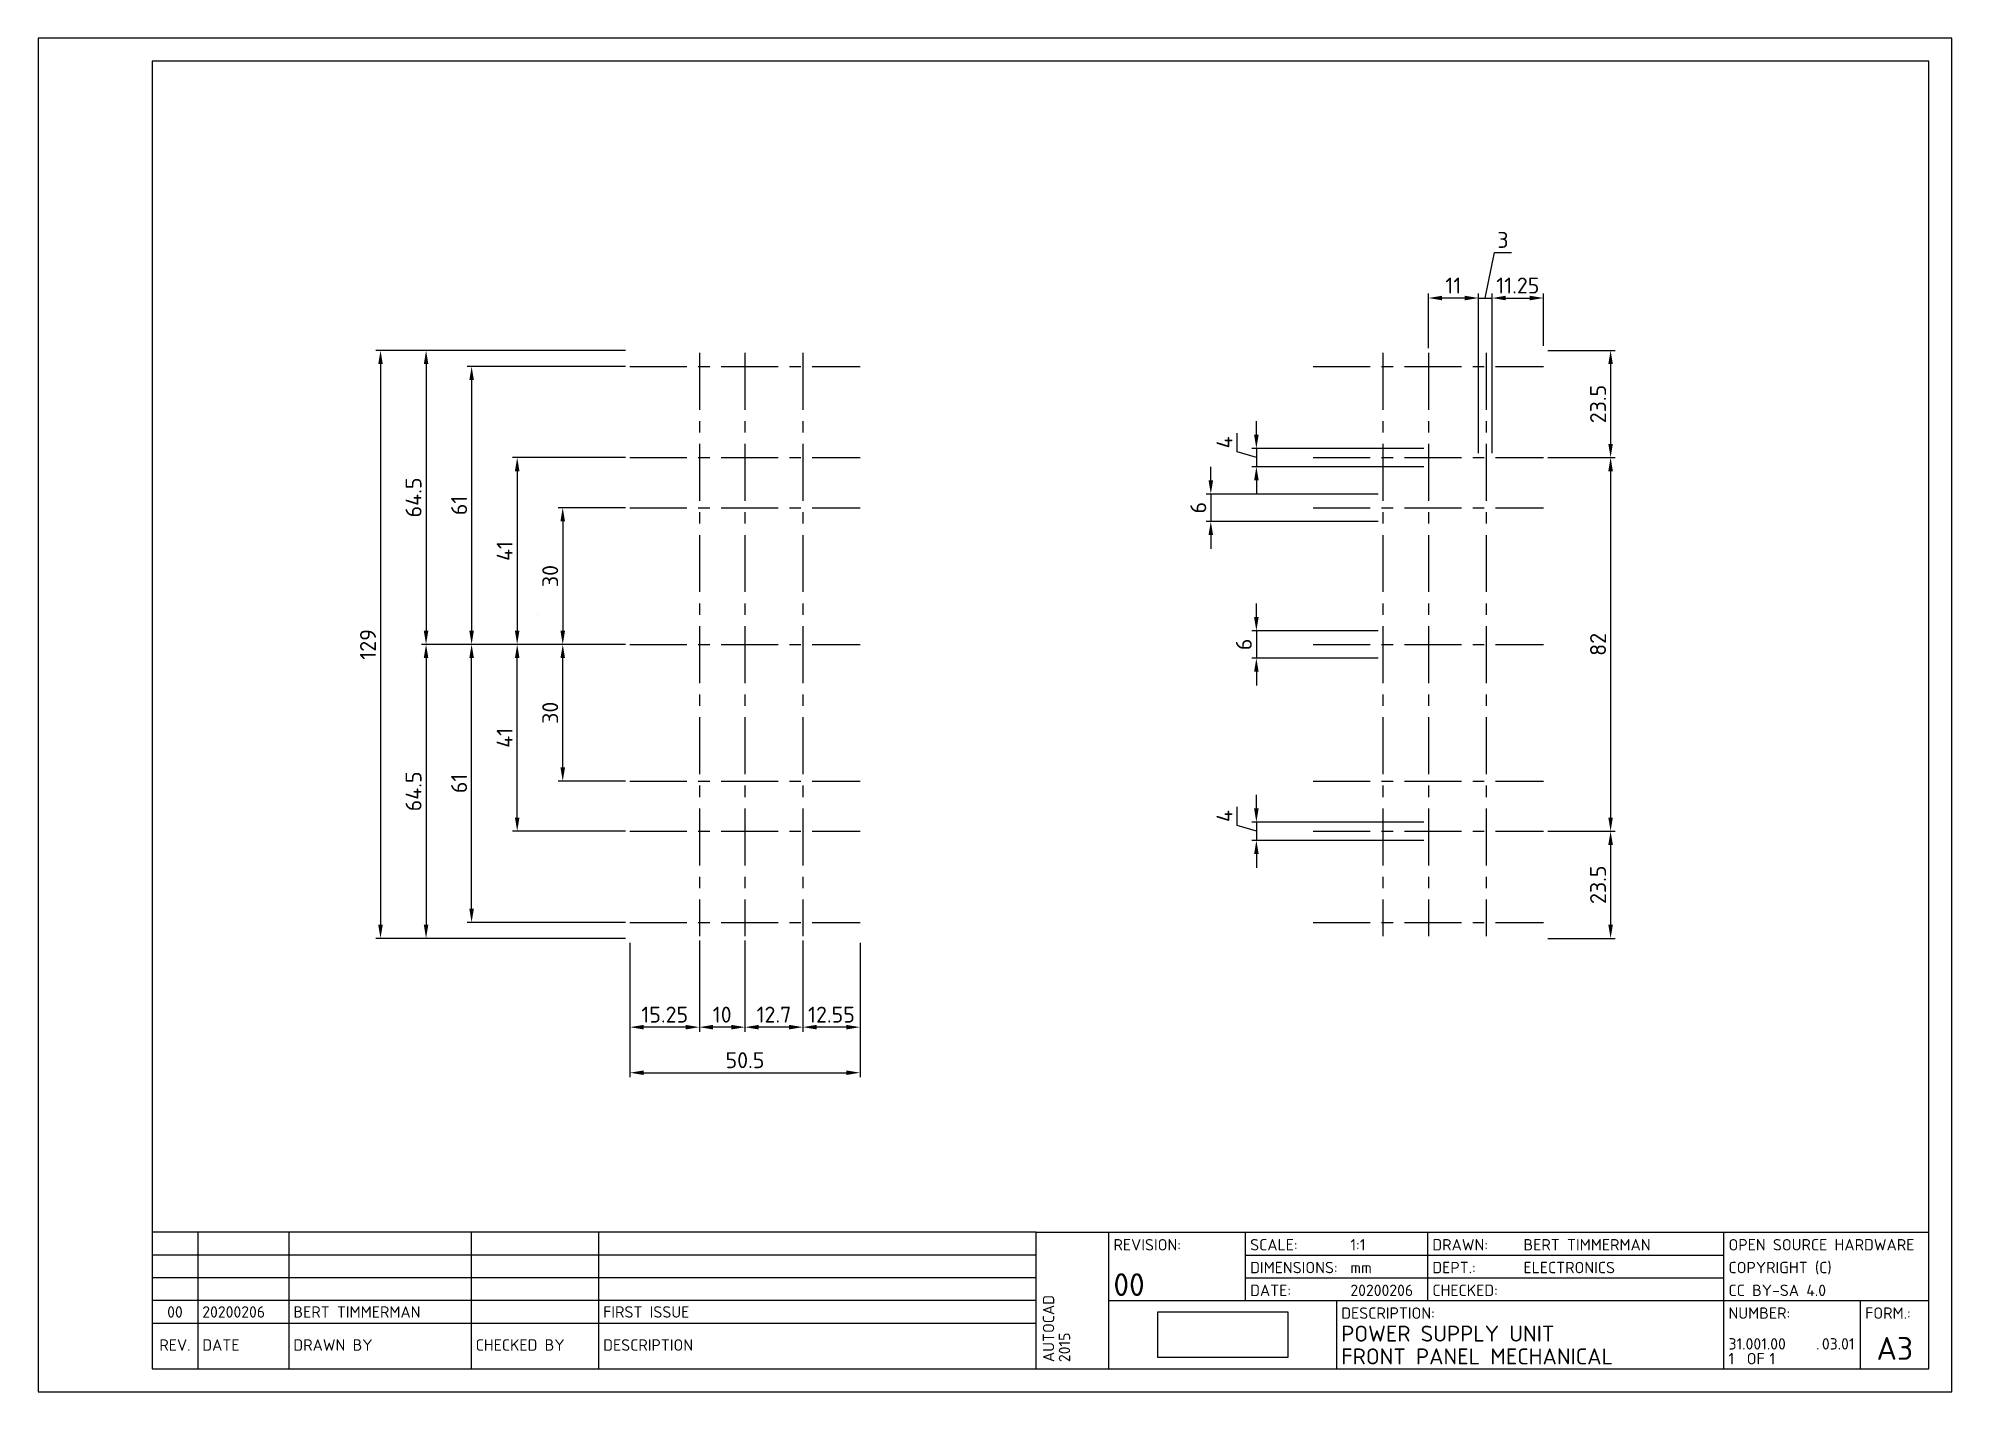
# Paper-space layout 'Layout1' of a CAD drawing. Extents: x 0 to 420, y 0 to 297.
# The model-space entities are those that its viewports show. They can reach past a viewport. Long polylines and large blocks are cut down to what shows.
import ezdxf
from ezdxf.enums import TextEntityAlignment as Align

# ---------------------------------------------------------------- set-up
doc = ezdxf.new("R2010")
doc.units = 0
doc.header["$LTSCALE"] = 10
doc.header["$MEASUREMENT"] = 0
doc.header["$PDMODE"] = 98
doc.header["$PDSIZE"] = -3
doc.linetypes.add('CENTER', pattern=[2, 1.25, -0.25, 0.25, -0.25])
doc.layers.get('0').update_dxf_attribs({"linetype": 'CONTINUOUS'})
doc.layers.get('DEFPOINTS').update_dxf_attribs({"linetype": 'CONTINUOUS'})
for name, color, linetype in [('DIMENSIONS', 1, 'CONTINUOUS'), ('GENERAL', 7, 'CONTINUOUS'), ('TITLEBLOCK', 7, 'CONTINUOUS')]:
    doc.layers.add(name, color=color, linetype=linetype)
doc.styles.add('ISO', font='isocpeur.ttf')
doc.dimstyles.get("Standard").update_dxf_attribs({"dimtxt": 3.5, "dimasz": 3, "dimexe": 1, "dimexo": 1, "dimgap": 1, "dimtad": 1, "dimdec": 3, "dimdsep": 46, "dimtxsty": 'ISO', "dimcen": 1, "dimclrt": 2, "dimadec": 0, "dimazin": 0, "dimtfac": 1, "dimtdec": 3, "dimtmove": 1, "dimatfit": 3, "dimfxl": 1, "dimtolj": 1, "dimarcsym": 0})
picture_1 = doc.add_image_def('image1.png', size_in_pixel=(403, 141))

# ---------------------------------------------------------------- blocks, each defined once
blk = doc.blocks.new('A3')
at = {"layer": 'TITLEBLOCK', "color": 3}
for p, q in [((219, 35), (25, 35)), ((219, 35), (415, 35)), ((219, 5), (219, 35)), ((235, 5), (235, 35)), ((265, 20), (265, 35)), ((305, 20), (305, 35)), ((370, 5), (370, 35)), ((265, 30), (370, 30)), ((265, 25), (370, 25)), ((235, 20), (415, 20)), ((285, 5), (285, 20)), ((400, 5), (400, 20)), ((219, 15), (25, 15))]:
    blk.add_line(p, q, dxfattribs=at)
at = {"layer": 'TITLEBLOCK'}
for p, q in [((35, 35), (35, 5)), ((55, 35), (55, 5)), ((95, 35), (95, 5)), ((123, 35), (123, 5)), ((219, 30), (25, 30)), ((219, 25), (25, 25)), ((219, 20), (25, 20))]:
    blk.add_line(p, q, dxfattribs=at)
at = {"layer": 'TITLEBLOCK', "color": 1}
blk.add_lwpolyline([(0, 0), (420, 0), (420, 297), (0, 297)], close=True, dxfattribs=at)
at = {"layer": 'TITLEBLOCK', "color": 4}
blk.add_lwpolyline([(25, 5), (415, 5), (415, 292), (25, 292), (25, 5)], dxfattribs=at)
at = {"layer": 'TITLEBLOCK', "style": 'ISO'}
for s, p in [('REVISION:', (236, 31)), ('SCALE:', (266, 31)), ('DRAWN:', (306, 31)), ('DIMENSIONS:', (266, 26)), ('DEPT.:', (306, 26)), ('DATE:', (266, 21)), ('CHECKED:', (306, 21)), ('DESCRIPTION:', (286, 16)), ('NUMBER:', (371, 16)), ('FORM.:', (401, 16)), ('DATE', (36, 9)), ('DRAWN BY', (56, 9)), ('CHECKED BY', (96, 9)), ('DESCRIPTION', (124, 9)), ('OF', (375, 6)), ('.', (390.25, 9.25))]:
    blk.add_text(s, height=2.5, dxfattribs=at).set_placement(p)
blk.add_text('REV.', height=2.5, dxfattribs=at).set_placement((30, 9), align=Align.CENTER)
for tag, p in [('REV4', (30, 31.25)), ('REV3', (30, 26.25)), ('REV2', (30, 21.25)), ('REV1', (30, 16.25))]:
    blk.add_attdef(tag, text='', height=2.5, dxfattribs=at).set_placement(p, align=Align.CENTER)
for tag, p in [('DATUM4', (36, 31.25)), ('GET4', (56, 31.25)), ('GEZ4', (96, 31.25)), ('OMSCHR4', (124, 31.25)), ('DATUM3', (36, 26.25)), ('GET3', (56, 26.25)), ('GEZ3', (96, 26.25)), ('OMSCHR3', (124, 26.25)), ('DATUM2', (36, 21.25)), ('GET2', (56, 21.25)), ('GEZ2', (96, 21.25)), ('OMSCHR2', (124, 21.25)), ('DATUM1', (36, 16.25)), ('GET1', (56, 16.25)), ('GEZ1', (96, 16.25)), ('OMSCHR1', (124, 16.25))]:
    blk.add_attdef(tag, p, '', height=2.5, dxfattribs=at)
at = {"layer": 'TITLEBLOCK', "color": 2, "style": 'ISO'}
for tag, p, height in [('S', (288, 31), 2.5), ('GET', (326, 31), 2.5), ('OPM1', (371, 31), 2.5), ('ME', (288, 26), 2.5), ('AFD', (326, 26), 2.5), ('OPM2', (371, 26), 2.5), ('LDATUM', (245.5, 21), 2.5), ('DATUM', (288, 21), 2.5), ('GEZ', (326, 21), 2.5), ('OPM3', (371, 21), 2.5), ('BEN1', (286, 11), 3.5), ('CAT', (371, 12.5), 2.5), ('INST', (378, 12.5), 2.5), ('BEN2', (286, 6), 3.5), ('PARTNO', (371, 9.25), 2.5), ('B', (371, 6), 2.5), ('NOBLZ', (380, 6), 2.5), ('TEK', (391.5, 9.25), 2.5)]:
    blk.add_attdef(tag, p, '', height=height, dxfattribs=at)
at = {"layer": 'TITLEBLOCK', "color": 3, "style": 'ISO'}
blk.add_attdef('L', (236, 21), '', height=5, dxfattribs=at)
at = {"layer": 'TITLEBLOCK', "color": 2, "style": 'ISO'}
for tag, p in [('DOSNAAM', (230, 6.5)), ('SYSTEEM', (223, 6.5)), ('FLOPPY', (233.5, 6.5)), ('REL', (226.5, 6.5))]:
    blk.add_attdef(tag, p, '', height=2.5, rotation=90, dxfattribs=at)
for tag, p in [('NAAM', (260, 14)), ('PLAATS', (260, 7.5))]:
    blk.add_attdef(tag, text='', height=3.5, dxfattribs=at).set_placement(p, align=Align.CENTER)
at = {"layer": 'TITLEBLOCK', "color": 3, "style": 'ISO'}
blk.add_attdef('F', text='', height=5, dxfattribs=at).set_placement((407.5, 7), align=Align.CENTER)
blk = doc.blocks.new('*D1')
at = {"layer": 'DEFPOINTS', "color": 0, "transparency": 16777216}
for p in [(129.87, 228.49), (85.12, 163.99), (129.87, 163.99)]:
    blk.add_point(p, dxfattribs=at)
at = {"layer": 'DIMENSIONS', "color": 0, "lineweight": -2, "transparency": 16777216}
for p, q in [((128.87, 228.49), (84.12, 228.49)), ((85.12, 225.49), (85.12, 166.99)), ((128.87, 163.99), (84.12, 163.99))]:
    blk.add_line(p, q, dxfattribs=at)
at = {"layer": 'DIMENSIONS', "color": 0, "transparency": 16777216}
for points in [[(84.62, 225.49), (85.62, 225.49), (85.12, 228.49)], [(84.62, 166.99), (85.62, 166.99), (85.12, 163.99)]]:
    blk.add_solid(points, dxfattribs=at)
at = {"layer": 'DIMENSIONS', "color": 2, "transparency": 16777216, "insert": (82.37, 196.24), "char_height": 3.5, "attachment_point": 5, "rotation": 90, "style": 'ISO'}
blk.add_mtext('\\A1;64.5', dxfattribs=at)
blk = doc.blocks.new('*D2')
at = {"layer": 'DEFPOINTS', "color": 0, "transparency": 16777216}
for p in [(129.87, 228.49), (75.12, 99.49), (129.87, 99.49)]:
    blk.add_point(p, dxfattribs=at)
at = {"layer": 'DIMENSIONS', "color": 0, "lineweight": -2, "transparency": 16777216}
for p, q in [((128.87, 228.49), (74.12, 228.49)), ((75.12, 225.49), (75.12, 102.49)), ((128.87, 99.49), (74.12, 99.49))]:
    blk.add_line(p, q, dxfattribs=at)
at = {"layer": 'DIMENSIONS', "color": 0, "transparency": 16777216}
for points in [[(74.62, 225.49), (75.62, 225.49), (75.12, 228.49)], [(74.62, 102.49), (75.62, 102.49), (75.12, 99.49)]]:
    blk.add_solid(points, dxfattribs=at)
at = {"layer": 'DIMENSIONS', "color": 2, "transparency": 16777216, "insert": (72.37, 163.99), "char_height": 3.5, "attachment_point": 5, "rotation": 90, "style": 'ISO'}
blk.add_mtext('\\A1;129', dxfattribs=at)
blk = doc.blocks.new('*D3')
at = {"layer": 'DEFPOINTS', "color": 0, "transparency": 16777216}
for p in [(129.87, 163.99), (85.12, 99.49), (129.87, 99.49)]:
    blk.add_point(p, dxfattribs=at)
at = {"layer": 'DIMENSIONS', "color": 0, "lineweight": -2, "transparency": 16777216}
for p, q in [((128.87, 163.99), (84.12, 163.99)), ((85.12, 160.99), (85.12, 102.49)), ((128.87, 99.49), (84.12, 99.49))]:
    blk.add_line(p, q, dxfattribs=at)
at = {"layer": 'DIMENSIONS', "color": 0, "transparency": 16777216}
for points in [[(84.62, 160.99), (85.62, 160.99), (85.12, 163.99)], [(84.62, 102.49), (85.62, 102.49), (85.12, 99.49)]]:
    blk.add_solid(points, dxfattribs=at)
at = {"layer": 'DIMENSIONS', "color": 2, "transparency": 16777216, "insert": (82.37, 131.74), "char_height": 3.5, "attachment_point": 5, "rotation": 90, "style": 'ISO'}
blk.add_mtext('\\A1;64.5', dxfattribs=at)
blk = doc.blocks.new('*D4')
at = {"layer": 'DEFPOINTS', "color": 0, "transparency": 16777216}
for p in [(129.87, 224.99), (95.12, 163.99), (129.87, 163.99)]:
    blk.add_point(p, dxfattribs=at)
at = {"layer": 'DIMENSIONS', "color": 0, "lineweight": -2, "transparency": 16777216}
for p, q in [((128.87, 224.99), (94.12, 224.99)), ((95.12, 221.99), (95.12, 166.99)), ((128.87, 163.99), (94.12, 163.99))]:
    blk.add_line(p, q, dxfattribs=at)
at = {"layer": 'DIMENSIONS', "color": 0, "transparency": 16777216}
for points in [[(94.62, 221.99), (95.62, 221.99), (95.12, 224.99)], [(94.62, 166.99), (95.62, 166.99), (95.12, 163.99)]]:
    blk.add_solid(points, dxfattribs=at)
at = {"layer": 'DIMENSIONS', "color": 2, "transparency": 16777216, "insert": (92.37, 194.49), "char_height": 3.5, "attachment_point": 5, "rotation": 90, "style": 'ISO'}
blk.add_mtext('\\A1;61', dxfattribs=at)
blk = doc.blocks.new('*D5')
at = {"layer": 'DEFPOINTS', "color": 0, "transparency": 16777216}
for p in [(129.87, 204.99), (105.12, 163.99), (129.87, 163.99)]:
    blk.add_point(p, dxfattribs=at)
at = {"layer": 'DIMENSIONS', "color": 0, "lineweight": -2, "transparency": 16777216}
for p, q in [((128.87, 204.99), (104.12, 204.99)), ((105.12, 201.99), (105.12, 166.99)), ((128.87, 163.99), (104.12, 163.99))]:
    blk.add_line(p, q, dxfattribs=at)
at = {"layer": 'DIMENSIONS', "color": 0, "transparency": 16777216}
for points in [[(104.62, 201.99), (105.62, 201.99), (105.12, 204.99)], [(104.62, 166.99), (105.62, 166.99), (105.12, 163.99)]]:
    blk.add_solid(points, dxfattribs=at)
at = {"layer": 'DIMENSIONS', "color": 2, "transparency": 16777216, "insert": (102.37, 184.49), "char_height": 3.5, "attachment_point": 5, "rotation": 90, "style": 'ISO'}
blk.add_mtext('\\A1;41', dxfattribs=at)
blk = doc.blocks.new('*D6')
at = {"layer": 'DEFPOINTS', "color": 0, "transparency": 16777216}
for p in [(129.87, 193.99), (115.12, 163.99), (129.87, 163.99)]:
    blk.add_point(p, dxfattribs=at)
at = {"layer": 'DIMENSIONS', "color": 0, "lineweight": -2, "transparency": 16777216}
for p, q in [((128.87, 193.99), (114.12, 193.99)), ((115.12, 190.99), (115.12, 166.99)), ((128.87, 163.99), (114.12, 163.99))]:
    blk.add_line(p, q, dxfattribs=at)
at = {"layer": 'DIMENSIONS', "color": 0, "transparency": 16777216}
for points in [[(114.62, 190.99), (115.62, 190.99), (115.12, 193.99)], [(114.62, 166.99), (115.62, 166.99), (115.12, 163.99)]]:
    blk.add_solid(points, dxfattribs=at)
at = {"layer": 'DIMENSIONS', "color": 2, "transparency": 16777216, "insert": (112.37, 178.99), "char_height": 3.5, "attachment_point": 5, "rotation": 90, "style": 'ISO'}
blk.add_mtext('\\A1;30', dxfattribs=at)
blk = doc.blocks.new('*D7')
at = {"layer": 'DEFPOINTS', "color": 0, "transparency": 16777216}
for p in [(129.87, 99.5), (180.37, 99.49), (180.37, 70)]:
    blk.add_point(p, dxfattribs=at)
at = {"layer": 'DIMENSIONS', "color": 0, "lineweight": -2, "transparency": 16777216}
for p, q in [((129.87, 98.5), (129.87, 69)), ((180.37, 98.49), (180.37, 69)), ((132.87, 70), (177.37, 70))]:
    blk.add_line(p, q, dxfattribs=at)
at = {"layer": 'DIMENSIONS', "color": 0, "transparency": 16777216}
for points in [[(132.87, 70.5), (132.87, 69.5), (129.87, 70)], [(177.37, 70.5), (177.37, 69.5), (180.37, 70)]]:
    blk.add_solid(points, dxfattribs=at)
at = {"layer": 'DIMENSIONS', "color": 2, "transparency": 16777216, "insert": (155.12, 72.75), "char_height": 3.5, "attachment_point": 5, "style": 'ISO'}
blk.add_mtext('\\A1;50.5', dxfattribs=at)
blk = doc.blocks.new('*D10')
at = {"layer": 'DEFPOINTS', "color": 0, "transparency": 16777216}
for p in [(115.12, 163.99), (129.87, 163.99), (129.87, 133.99)]:
    blk.add_point(p, dxfattribs=at)
at = {"layer": 'DIMENSIONS', "color": 0, "lineweight": -2, "transparency": 16777216}
for p, q in [((128.87, 163.99), (114.12, 163.99)), ((115.12, 136.99), (115.12, 160.99)), ((128.87, 133.99), (114.12, 133.99))]:
    blk.add_line(p, q, dxfattribs=at)
at = {"layer": 'DIMENSIONS', "color": 0, "transparency": 16777216}
for points in [[(114.62, 160.99), (115.62, 160.99), (115.12, 163.99)], [(114.62, 136.99), (115.62, 136.99), (115.12, 133.99)]]:
    blk.add_solid(points, dxfattribs=at)
at = {"layer": 'DIMENSIONS', "color": 2, "transparency": 16777216, "insert": (112.37, 148.99), "char_height": 3.5, "attachment_point": 5, "rotation": 90, "style": 'ISO'}
blk.add_mtext('\\A1;30', dxfattribs=at)
blk = doc.blocks.new('*D9')
at = {"layer": 'DEFPOINTS', "color": 0, "transparency": 16777216}
for p in [(105.12, 163.99), (129.87, 163.99), (129.87, 122.99)]:
    blk.add_point(p, dxfattribs=at)
at = {"layer": 'DIMENSIONS', "color": 0, "lineweight": -2, "transparency": 16777216}
for p, q in [((128.87, 163.99), (104.12, 163.99)), ((105.12, 125.99), (105.12, 160.99)), ((128.87, 122.99), (104.12, 122.99))]:
    blk.add_line(p, q, dxfattribs=at)
at = {"layer": 'DIMENSIONS', "color": 0, "transparency": 16777216}
for points in [[(104.62, 160.99), (105.62, 160.99), (105.12, 163.99)], [(104.62, 125.99), (105.62, 125.99), (105.12, 122.99)]]:
    blk.add_solid(points, dxfattribs=at)
at = {"layer": 'DIMENSIONS', "color": 2, "transparency": 16777216, "insert": (102.37, 143.49), "char_height": 3.5, "attachment_point": 5, "rotation": 90, "style": 'ISO'}
blk.add_mtext('\\A1;41', dxfattribs=at)
blk = doc.blocks.new('*D8')
at = {"layer": 'DEFPOINTS', "color": 0, "transparency": 16777216}
for p in [(95.12, 163.99), (129.87, 163.99), (129.87, 102.99)]:
    blk.add_point(p, dxfattribs=at)
at = {"layer": 'DIMENSIONS', "color": 0, "lineweight": -2, "transparency": 16777216}
for p, q in [((128.87, 163.99), (94.12, 163.99)), ((95.12, 105.99), (95.12, 160.99)), ((128.87, 102.99), (94.12, 102.99))]:
    blk.add_line(p, q, dxfattribs=at)
at = {"layer": 'DIMENSIONS', "color": 0, "transparency": 16777216}
for points in [[(94.62, 160.99), (95.62, 160.99), (95.12, 163.99)], [(94.62, 105.99), (95.62, 105.99), (95.12, 102.99)]]:
    blk.add_solid(points, dxfattribs=at)
at = {"layer": 'DIMENSIONS', "color": 2, "transparency": 16777216, "insert": (92.37, 133.49), "char_height": 3.5, "attachment_point": 5, "rotation": 90, "style": 'ISO'}
blk.add_mtext('\\A1;61', dxfattribs=at)
blk = doc.blocks.new('*D11')
at = {"layer": 'DEFPOINTS', "color": 0, "transparency": 16777216}
for p in [(330.37, 204.99), (330.37, 122.99), (345.12, 122.99)]:
    blk.add_point(p, dxfattribs=at)
at = {"layer": 'DIMENSIONS', "color": 0, "lineweight": -2, "transparency": 16777216}
for p, q in [((331.37, 204.99), (346.12, 204.99)), ((345.12, 201.99), (345.12, 125.99)), ((331.37, 122.99), (346.12, 122.99))]:
    blk.add_line(p, q, dxfattribs=at)
at = {"layer": 'DIMENSIONS', "color": 0, "transparency": 16777216}
for points in [[(344.62, 201.99), (345.62, 201.99), (345.12, 204.99)], [(344.62, 125.99), (345.62, 125.99), (345.12, 122.99)]]:
    blk.add_solid(points, dxfattribs=at)
at = {"layer": 'DIMENSIONS', "color": 2, "transparency": 16777216, "insert": (342.37, 163.99), "char_height": 3.5, "attachment_point": 5, "rotation": 90, "style": 'ISO'}
blk.add_mtext('\\A1;82', dxfattribs=at)
blk = doc.blocks.new('*D12')
at = {"layer": 'DEFPOINTS', "color": 0, "transparency": 16777216}
for p in [(330.37, 228.49), (330.37, 204.99), (345.12, 204.99)]:
    blk.add_point(p, dxfattribs=at)
at = {"layer": 'DIMENSIONS', "color": 0, "lineweight": -2, "transparency": 16777216}
for p, q in [((331.37, 228.49), (346.12, 228.49)), ((345.12, 225.49), (345.12, 207.99)), ((331.37, 204.99), (346.12, 204.99))]:
    blk.add_line(p, q, dxfattribs=at)
at = {"layer": 'DIMENSIONS', "color": 0, "transparency": 16777216}
for points in [[(344.62, 225.49), (345.62, 225.49), (345.12, 228.49)], [(344.62, 207.99), (345.62, 207.99), (345.12, 204.99)]]:
    blk.add_solid(points, dxfattribs=at)
at = {"layer": 'DIMENSIONS', "color": 2, "transparency": 16777216, "insert": (342.37, 216.74), "char_height": 3.5, "attachment_point": 5, "rotation": 90, "style": 'ISO'}
blk.add_mtext('\\A1;23.5', dxfattribs=at)
blk = doc.blocks.new('*D13')
at = {"layer": 'DEFPOINTS', "color": 0, "transparency": 16777216}
for p in [(145.12, 99.99), (155.12, 99.99), (145.12, 80)]:
    blk.add_point(p, dxfattribs=at)
at = {"layer": 'DIMENSIONS', "color": 0, "lineweight": -2, "transparency": 16777216}
for p, q in [((145.12, 98.99), (145.12, 79)), ((155.12, 98.99), (155.12, 79)), ((152.12, 80), (148.12, 80))]:
    blk.add_line(p, q, dxfattribs=at)
at = {"layer": 'DIMENSIONS', "color": 0, "transparency": 16777216}
for points in [[(148.12, 80.5), (148.12, 79.5), (145.12, 80)], [(152.12, 80.5), (152.12, 79.5), (155.12, 80)]]:
    blk.add_solid(points, dxfattribs=at)
at = {"layer": 'DIMENSIONS', "color": 2, "transparency": 16777216, "insert": (150.12, 82.75), "char_height": 3.5, "attachment_point": 5, "style": 'ISO'}
blk.add_mtext('\\A1;10', dxfattribs=at)
blk = doc.blocks.new('*D14')
at = {"layer": 'DEFPOINTS', "color": 0, "transparency": 16777216}
for p in [(330.37, 240), (330.37, 228.49), (319.12, 204.99)]:
    blk.add_point(p, dxfattribs=at)
at = {"layer": 'DIMENSIONS', "color": 0, "lineweight": -2, "transparency": 16777216}
for p, q in [((319.12, 205.99), (319.12, 241)), ((322.12, 240), (327.37, 240)), ((330.37, 229.49), (330.37, 241))]:
    blk.add_line(p, q, dxfattribs=at)
at = {"layer": 'DIMENSIONS', "color": 0, "transparency": 16777216}
for points in [[(322.12, 240.5), (322.12, 239.5), (319.12, 240)], [(327.37, 240.5), (327.37, 239.5), (330.37, 240)]]:
    blk.add_solid(points, dxfattribs=at)
at = {"layer": 'DIMENSIONS', "color": 2, "transparency": 16777216, "insert": (324.75, 242.75), "char_height": 3.5, "attachment_point": 5, "style": 'ISO'}
blk.add_mtext('\\A1;11.25', dxfattribs=at)
blk = doc.blocks.new('*D15')
at = {"layer": 'DEFPOINTS', "color": 0, "transparency": 16777216}
for p in [(319.12, 240), (316.12, 204.99), (319.12, 204.99)]:
    blk.add_point(p, dxfattribs=at)
at = {"layer": 'DIMENSIONS', "color": 0, "lineweight": -2, "transparency": 16777216}
for p, q in [((317.62, 240), (319.62, 250)), ((319.62, 250), (323.37, 250)), ((313.12, 240), (310.12, 240)), ((316.12, 205.99), (316.12, 241)), ((316.12, 240), (319.12, 240)), ((316.12, 240), (319.12, 240)), ((319.12, 205.99), (319.12, 241)), ((322.12, 240), (325.12, 240))]:
    blk.add_line(p, q, dxfattribs=at)
at = {"layer": 'DIMENSIONS', "color": 0, "transparency": 16777216}
for points in [[(313.12, 240.5), (313.12, 239.5), (316.12, 240)], [(322.12, 240.5), (322.12, 239.5), (319.12, 240)]]:
    blk.add_solid(points, dxfattribs=at)
at = {"layer": 'DIMENSIONS', "color": 2, "transparency": 16777216, "insert": (321.5, 252.75), "char_height": 3.5, "attachment_point": 5, "style": 'ISO'}
blk.add_mtext('\\A1;3', dxfattribs=at)
blk = doc.blocks.new('*D16')
at = {"layer": 'DEFPOINTS', "color": 0, "transparency": 16777216}
for p in [(305.12, 240), (305.12, 227.99), (316.12, 204.99)]:
    blk.add_point(p, dxfattribs=at)
at = {"layer": 'DIMENSIONS', "color": 0, "lineweight": -2, "transparency": 16777216}
for p, q in [((305.12, 228.99), (305.12, 241)), ((313.12, 240), (308.12, 240)), ((316.12, 205.99), (316.12, 241))]:
    blk.add_line(p, q, dxfattribs=at)
at = {"layer": 'DIMENSIONS', "color": 0, "transparency": 16777216}
for points in [[(308.12, 240.5), (308.12, 239.5), (305.12, 240)], [(313.12, 240.5), (313.12, 239.5), (316.12, 240)]]:
    blk.add_solid(points, dxfattribs=at)
at = {"layer": 'DIMENSIONS', "color": 2, "transparency": 16777216, "insert": (310.62, 242.75), "char_height": 3.5, "attachment_point": 5, "style": 'ISO'}
blk.add_mtext('\\A1;11', dxfattribs=at)
blk = doc.blocks.new('*D17')
at = {"layer": 'DEFPOINTS', "color": 0, "transparency": 16777216}
for p in [(305.12, 206.99), (267.37, 202.99), (305.12, 202.99)]:
    blk.add_point(p, dxfattribs=at)
at = {"layer": 'DIMENSIONS', "color": 0, "lineweight": -2, "transparency": 16777216}
for p, q in [((263.12, 206.27), (263.12, 210.37)), ((267.37, 209.99), (267.37, 212.99)), ((267.37, 204.99), (263.12, 206.27)), ((304.12, 206.99), (266.37, 206.99)), ((267.37, 206.99), (267.37, 202.99)), ((267.37, 206.99), (267.37, 202.99)), ((304.12, 202.99), (266.37, 202.99)), ((267.37, 199.99), (267.37, 196.99))]:
    blk.add_line(p, q, dxfattribs=at)
at = {"layer": 'DIMENSIONS', "color": 0, "transparency": 16777216}
for points in [[(266.87, 209.99), (267.87, 209.99), (267.37, 206.99)], [(266.87, 199.99), (267.87, 199.99), (267.37, 202.99)]]:
    blk.add_solid(points, dxfattribs=at)
at = {"layer": 'DIMENSIONS', "color": 2, "transparency": 16777216, "insert": (260.37, 208.32), "char_height": 3.5, "attachment_point": 5, "rotation": 90, "style": 'ISO'}
blk.add_mtext('\\A1;4', dxfattribs=at)
blk = doc.blocks.new('*D18')
at = {"layer": 'DEFPOINTS', "color": 0, "transparency": 16777216}
for p in [(295.12, 196.99), (257.37, 190.99), (295.12, 190.99)]:
    blk.add_point(p, dxfattribs=at)
at = {"layer": 'DIMENSIONS', "color": 0, "lineweight": -2, "transparency": 16777216}
for p, q in [((257.37, 199.99), (257.37, 202.99)), ((294.12, 196.99), (256.37, 196.99)), ((257.37, 196.99), (257.37, 190.99)), ((294.12, 190.99), (256.37, 190.99)), ((257.37, 187.99), (257.37, 184.99))]:
    blk.add_line(p, q, dxfattribs=at)
at = {"layer": 'DIMENSIONS', "color": 0, "transparency": 16777216}
for points in [[(256.87, 199.99), (257.87, 199.99), (257.37, 196.99)], [(256.87, 187.99), (257.87, 187.99), (257.37, 190.99)]]:
    blk.add_solid(points, dxfattribs=at)
at = {"layer": 'DIMENSIONS', "color": 2, "transparency": 16777216, "insert": (254.62, 193.99), "char_height": 3.5, "attachment_point": 5, "rotation": 90, "style": 'ISO'}
blk.add_mtext('\\A1;6', dxfattribs=at)
blk = doc.blocks.new('*D19')
at = {"layer": 'DEFPOINTS', "color": 0, "transparency": 16777216}
for p in [(295.12, 166.99), (267.37, 160.99), (295.12, 160.99)]:
    blk.add_point(p, dxfattribs=at)
at = {"layer": 'DIMENSIONS', "color": 0, "lineweight": -2, "transparency": 16777216}
for p, q in [((267.37, 169.99), (267.37, 172.99)), ((294.12, 166.99), (266.37, 166.99)), ((267.37, 166.99), (267.37, 160.99)), ((294.12, 160.99), (266.37, 160.99)), ((267.37, 157.99), (267.37, 154.99))]:
    blk.add_line(p, q, dxfattribs=at)
at = {"layer": 'DIMENSIONS', "color": 0, "transparency": 16777216}
for points in [[(266.87, 169.99), (267.87, 169.99), (267.37, 166.99)], [(266.87, 157.99), (267.87, 157.99), (267.37, 160.99)]]:
    blk.add_solid(points, dxfattribs=at)
at = {"layer": 'DIMENSIONS', "color": 2, "transparency": 16777216, "insert": (264.62, 163.99), "char_height": 3.5, "attachment_point": 5, "rotation": 90, "style": 'ISO'}
blk.add_mtext('\\A1;6', dxfattribs=at)
blk = doc.blocks.new('*D20')
at = {"layer": 'DEFPOINTS', "color": 0, "transparency": 16777216}
for p in [(305.12, 124.99), (267.37, 120.99), (305.12, 120.99)]:
    blk.add_point(p, dxfattribs=at)
at = {"layer": 'DIMENSIONS', "color": 0, "lineweight": -2, "transparency": 16777216}
for p, q in [((267.37, 127.99), (267.37, 130.99)), ((263.12, 124.27), (263.12, 128.37)), ((267.37, 122.99), (263.12, 124.27)), ((304.12, 124.99), (266.37, 124.99)), ((267.37, 124.99), (267.37, 120.99)), ((267.37, 124.99), (267.37, 120.99)), ((304.12, 120.99), (266.37, 120.99)), ((267.37, 117.99), (267.37, 114.99))]:
    blk.add_line(p, q, dxfattribs=at)
at = {"layer": 'DIMENSIONS', "color": 0, "transparency": 16777216}
for points in [[(266.87, 127.99), (267.87, 127.99), (267.37, 124.99)], [(266.87, 117.99), (267.87, 117.99), (267.37, 120.99)]]:
    blk.add_solid(points, dxfattribs=at)
at = {"layer": 'DIMENSIONS', "color": 2, "transparency": 16777216, "insert": (260.37, 126.32), "char_height": 3.5, "attachment_point": 5, "rotation": 90, "style": 'ISO'}
blk.add_mtext('\\A1;4', dxfattribs=at)
blk = doc.blocks.new('*D21')
at = {"layer": 'DEFPOINTS', "color": 0, "transparency": 16777216}
for p in [(129.87, 99.49), (145.12, 99.99), (129.87, 80)]:
    blk.add_point(p, dxfattribs=at)
at = {"layer": 'DIMENSIONS', "color": 0, "lineweight": -2, "transparency": 16777216}
for p, q in [((129.87, 98.49), (129.87, 79)), ((145.12, 98.99), (145.12, 79)), ((142.12, 80), (132.87, 80))]:
    blk.add_line(p, q, dxfattribs=at)
at = {"layer": 'DIMENSIONS', "color": 0, "transparency": 16777216}
for points in [[(132.87, 80.5), (132.87, 79.5), (129.87, 80)], [(142.12, 80.5), (142.12, 79.5), (145.12, 80)]]:
    blk.add_solid(points, dxfattribs=at)
at = {"layer": 'DIMENSIONS', "color": 2, "transparency": 16777216, "insert": (137.5, 82.75), "char_height": 3.5, "attachment_point": 5, "style": 'ISO'}
blk.add_mtext('\\A1;15.25', dxfattribs=at)
blk = doc.blocks.new('*D22')
at = {"layer": 'DEFPOINTS', "color": 0, "transparency": 16777216}
for p in [(330.37, 122.99), (330.37, 99.49), (345.12, 99.49)]:
    blk.add_point(p, dxfattribs=at)
at = {"layer": 'DIMENSIONS', "color": 0, "lineweight": -2, "transparency": 16777216}
for p, q in [((331.37, 122.99), (346.12, 122.99)), ((345.12, 119.99), (345.12, 102.49)), ((331.37, 99.49), (346.12, 99.49))]:
    blk.add_line(p, q, dxfattribs=at)
at = {"layer": 'DIMENSIONS', "color": 0, "transparency": 16777216}
for points in [[(344.62, 119.99), (345.62, 119.99), (345.12, 122.99)], [(344.62, 102.49), (345.62, 102.49), (345.12, 99.49)]]:
    blk.add_solid(points, dxfattribs=at)
at = {"layer": 'DIMENSIONS', "color": 2, "transparency": 16777216, "insert": (342.37, 111.24), "char_height": 3.5, "attachment_point": 5, "rotation": 90, "style": 'ISO'}
blk.add_mtext('\\A1;23.5', dxfattribs=at)
blk = doc.blocks.new('*D24')
at = {"layer": 'DEFPOINTS', "color": 0, "transparency": 16777216}
for p in [(155.12, 99.99), (167.82, 99.99), (155.12, 80)]:
    blk.add_point(p, dxfattribs=at)
at = {"layer": 'DIMENSIONS', "color": 0, "lineweight": -2, "transparency": 16777216}
for p, q in [((155.12, 98.99), (155.12, 79)), ((167.82, 98.99), (167.82, 79)), ((164.82, 80), (158.12, 80))]:
    blk.add_line(p, q, dxfattribs=at)
at = {"layer": 'DIMENSIONS', "color": 0, "transparency": 16777216}
for points in [[(158.12, 80.5), (158.12, 79.5), (155.12, 80)], [(164.82, 80.5), (164.82, 79.5), (167.82, 80)]]:
    blk.add_solid(points, dxfattribs=at)
at = {"layer": 'DIMENSIONS', "color": 2, "transparency": 16777216, "insert": (161.47, 82.75), "char_height": 3.5, "attachment_point": 5, "style": 'ISO'}
blk.add_mtext('\\A1;12.7', dxfattribs=at)
blk = doc.blocks.new('*D25')
at = {"layer": 'DEFPOINTS', "color": 0, "transparency": 16777216}
for p in [(167.82, 99.99), (180.37, 99.49), (167.82, 80)]:
    blk.add_point(p, dxfattribs=at)
at = {"layer": 'DIMENSIONS', "color": 0, "lineweight": -2, "transparency": 16777216}
for p, q in [((167.82, 98.99), (167.82, 79)), ((180.37, 98.49), (180.37, 79)), ((177.37, 80), (170.82, 80))]:
    blk.add_line(p, q, dxfattribs=at)
at = {"layer": 'DIMENSIONS', "color": 0, "transparency": 16777216}
for points in [[(170.82, 80.5), (170.82, 79.5), (167.82, 80)], [(177.37, 80.5), (177.37, 79.5), (180.37, 80)]]:
    blk.add_solid(points, dxfattribs=at)
at = {"layer": 'DIMENSIONS', "color": 2, "transparency": 16777216, "insert": (174.1, 82.75), "char_height": 3.5, "attachment_point": 5, "style": 'ISO'}
blk.add_mtext('\\A1;12.55', dxfattribs=at)

msp = doc.modelspace()

# ---------------------------------------------------------------- linework, layer by layer
at = {"color": 1, "linetype": 'CENTER'}
for p, q in [((-174.75, 55.5), (-124.25, 55.5)), ((-159.5, 58.5), (-159.5, -69.5)), ((-149.5, 58.5), (-149.5, -69.5)), ((-136.8, 58.5), (-136.8, -69.5)), ((-24.75, 55.5), (25.75, 55.5)), ((-9.5, 58.5), (-9.5, -69.5)), ((0.5, 58.5), (0.5, -69.5)), ((13.2, 58.5), (13.2, -69.5)), ((-174.75, 35.5), (-124.25, 35.5)), ((-24.75, 35.5), (25.75, 35.5)), ((-174.75, 24.5), (-124.25, 24.5)), ((-24.75, 24.5), (25.75, 24.5)), ((-174.75, -5.5), (-124.25, -5.5)), ((-24.75, -5.5), (25.75, -5.5)), ((-174.75, -35.5), (-124.25, -35.5)), ((-24.75, -35.5), (25.75, -35.5)), ((-174.75, -46.5), (-124.25, -46.5)), ((-24.75, -46.5), (25.75, -46.5)), ((-174.75, -66.5), (-124.25, -66.5)), ((-24.75, -66.5), (25.75, -66.5))]:
    msp.add_line(p, q, dxfattribs=at)
at = {"color": 1, "linetype": 'CENTER', "extrusion": (0, 1, 0)}
msp.add_line((-195, 1, -174.75), (-195, 1, -225.25), dxfattribs=at)

psp = doc.layouts.get("Layout1")

# ---------------------------------------------------------------- block references
ref = psp.add_blockref('A3', (0, 0))
ref.add_attrib('PARTNO', '31.001.00', (371, 9.25), dxfattribs={"layer": 'TITLEBLOCK', "color": 2, "height": 2.5, "style": 'ISO'})
ref.add_attrib('TEK', '03.01', (391.5, 9.25), dxfattribs={"layer": 'TITLEBLOCK', "color": 2, "height": 2.5, "style": 'ISO'})
ref.add_attrib('B', '1', (371, 6), dxfattribs={"layer": 'TITLEBLOCK', "color": 2, "height": 2.5, "style": 'ISO'})
ref.add_attrib('NOBLZ', '1', (380, 6), dxfattribs={"layer": 'TITLEBLOCK', "color": 2, "height": 2.5, "style": 'ISO'})
ref.add_attrib('L', '00', (236, 21), dxfattribs={"layer": 'TITLEBLOCK', "color": 3, "height": 5, "style": 'ISO'})
ref.add_attrib('F', 'A3', dxfattribs={"layer": 'TITLEBLOCK', "color": 3, "height": 5, "style": 'ISO'}).set_placement((407.5, 7), align=Align.CENTER)
ref.add_attrib('BEN1', 'POWER SUPPLY UNIT', (286, 11), dxfattribs={"layer": 'TITLEBLOCK', "color": 2, "height": 3.5, "style": 'ISO'})
ref.add_attrib('BEN2', 'FRONT PANEL MECHANICAL', (286, 6), dxfattribs={"layer": 'TITLEBLOCK', "color": 2, "height": 3.5, "style": 'ISO'})
ref.add_attrib('S', '1:1', (288, 31), dxfattribs={"layer": 'TITLEBLOCK', "color": 2, "height": 2.5, "style": 'ISO'})
ref.add_attrib('ME', 'mm', (288, 26), dxfattribs={"layer": 'TITLEBLOCK', "color": 2, "height": 2.5, "style": 'ISO'})
ref.add_attrib('DATUM', '20200206', (288, 21), dxfattribs={"layer": 'TITLEBLOCK', "color": 2, "height": 2.5, "style": 'ISO'})
ref.add_attrib('GET', 'BERT TIMMERMAN', (326, 31), dxfattribs={"layer": 'TITLEBLOCK', "color": 2, "height": 2.5, "style": 'ISO'})
ref.add_attrib('AFD', 'ELECTRONICS', (326, 26), dxfattribs={"layer": 'TITLEBLOCK', "color": 2, "height": 2.5, "style": 'ISO'})
ref.add_attrib('OPM1', 'OPEN SOURCE HARDWARE', (371, 31), dxfattribs={"layer": 'TITLEBLOCK', "color": 2, "height": 2.5, "style": 'ISO'})
ref.add_attrib('OPM2', 'COPYRIGHT (C)', (371, 26), dxfattribs={"layer": 'TITLEBLOCK', "color": 2, "height": 2.5, "style": 'ISO'})
ref.add_attrib('OPM3', 'CC BY-SA 4.0', (371, 21), dxfattribs={"layer": 'TITLEBLOCK', "color": 2, "height": 2.5, "style": 'ISO'})
ref.add_attrib('SYSTEEM', 'AUTOCAD', (223, 6.5), dxfattribs={"layer": 'TITLEBLOCK', "color": 2, "height": 2.5, "rotation": 90, "style": 'ISO'})
ref.add_attrib('REL', '2015', (226.5, 6.5), dxfattribs={"layer": 'TITLEBLOCK', "color": 2, "height": 2.5, "rotation": 90, "style": 'ISO'})
ref.add_attrib('REV1', '00', dxfattribs={"layer": 'TITLEBLOCK', "height": 2.5, "style": 'ISO'}).set_placement((30, 16.25), align=Align.CENTER)
ref.add_attrib('DATUM1', '20200206', (36, 16.25), dxfattribs={"layer": 'TITLEBLOCK', "height": 2.5, "style": 'ISO'})
ref.add_attrib('GET1', 'BERT TIMMERMAN', (56, 16.25), dxfattribs={"layer": 'TITLEBLOCK', "height": 2.5, "style": 'ISO'})
ref.add_attrib('OMSCHR1', 'FIRST ISSUE', (124, 16.25), dxfattribs={"layer": 'TITLEBLOCK', "height": 2.5, "style": 'ISO'})

# ---------------------------------------------------------------- dimensions: what is measured, and where the dimension line sits
at = {"layer": 'DIMENSIONS'}
dim = psp.add_linear_dim(base=(319.1207, 240), p1=(316.1207, 204.9931), p2=(319.1207, 204.9931), dimstyle='Standard', override={"dimdec": 1}, dxfattribs=at)
dim.commit()
dim.dimension.update_dxf_attribs({"geometry": '*D15', "text_midpoint": (320.6205, 250), "dimtype": 160})
dim = psp.add_linear_dim(base=(305.1207, 240), p1=(316.1207, 204.9931), p2=(305.1207, 227.9931), dimstyle='Standard', override={"dimdec": 1}, dxfattribs=at)
dim.commit()
dim.dimension.update_dxf_attribs({"geometry": '*D16', "text_midpoint": (310.6207, 242.75)})
for base, p1, p2, picture, middle in [((330.3707, 240), (319.1207, 204.9931), (330.3707, 228.4931), '*D14', (324.7457, 242.75)), ((129.8707, 80), (145.1207, 99.9931), (129.8707, 99.4931), '*D21', (137.4957, 82.75)), ((180.3707, 70), (129.8707, 99.499), (180.3707, 99.4931), '*D7', (155.1207, 72.75)), ((145.1207, 80), (155.1207, 99.9931), (145.1207, 99.9931), '*D13', (150.1207, 82.75)), ((155.1207, 80), (167.8207, 99.9931), (155.1207, 99.9931), '*D24', (161.4707, 82.75)), ((167.8207, 80), (180.3707, 99.4931), (167.8207, 99.9931), '*D25', (174.0957, 82.75))]:
    dim = psp.add_linear_dim(base=base, p1=p1, p2=p2, dimstyle='Standard', dxfattribs=at)
    dim.commit()
    dim.dimension.update_dxf_attribs({"geometry": picture, "text_midpoint": middle})
for base, p1, p2, angle, picture, middle in [((75.1205, 99.4931), (129.8707, 228.4931), (129.8707, 99.4931), 90, '*D2', (72.3705, 163.9931)), ((85.1205, 163.9931), (129.8707, 228.4931), (129.8707, 163.9931), 90, '*D1', (82.3705, 196.2431)), ((345.1205, 204.9931), (330.3707, 228.4931), (330.3707, 204.9931), 90, '*D12', (342.3705, 216.7431)), ((95.1205, 163.9931), (129.8707, 224.9931), (129.8707, 163.9931), 90, '*D4', (92.3705, 194.4931)), ((267.3682, 202.9931), (305.1207, 206.9931), (305.1207, 202.9931), 90, '*D17', (260.3682, 207.2681)), ((105.1205, 163.9931), (129.8707, 204.9931), (129.8707, 163.9931), 90, '*D5', (102.3705, 184.4931)), ((257.3682, 190.9931), (295.1207, 196.9931), (295.1207, 190.9931), 90, '*D18', (254.6182, 193.9931)), ((345.1205, 122.9931), (330.3707, 204.9931), (330.3707, 122.9931), 90, '*D11', (342.3705, 163.9931)), ((115.1205, 163.9931), (129.8707, 193.9931), (129.8707, 163.9931), 90, '*D6', (112.3705, 178.9931)), ((267.3682, 160.9931), (295.1207, 166.9931), (295.1207, 160.9931), 90, '*D19', (264.6182, 163.9931)), ((85.1205, 99.4931), (129.8707, 163.9931), (129.8707, 99.4931), 90, '*D3', (82.3705, 131.7431)), ((95.1205, 163.9931), (129.8707, 102.9931), (129.8707, 163.9931), 270, '*D8', (92.3705, 133.4931)), ((105.1205, 163.9931), (129.8707, 122.9931), (129.8707, 163.9931), 270, '*D9', (102.3705, 143.4931)), ((115.1205, 163.9931), (129.8707, 133.9931), (129.8707, 163.9931), 270, '*D10', (112.3705, 148.9931)), ((267.3682, 120.9931), (305.1207, 124.9931), (305.1207, 120.9931), 90, '*D20', (260.3682, 125.2681)), ((345.1205, 99.4931), (330.3707, 122.9931), (330.3707, 99.4931), 90, '*D22', (342.3705, 111.2431))]:
    dim = psp.add_linear_dim(base=base, p1=p1, p2=p2, angle=angle, dimstyle='Standard', dxfattribs=at)
    dim.commit()
    dim.dimension.update_dxf_attribs({"geometry": picture, "text_midpoint": middle})

# ---------------------------------------------------------------- pictures from other files: only their frames are drawn
image = psp.add_image(picture_1, insert=(245.7092, 7.5), size_in_units=(28.5816, 10))
image.dxf.flags = 7

# ---------------------------------------------------------------- viewports
at = {"layer": 'GENERAL'}
psp.add_viewport(center=(220, 163.5), size=(390, 257), view_center_point=(-84.6207, -5.9931), view_height=257, dxfattribs=at)

doc.saveas('drawing.dxf')
